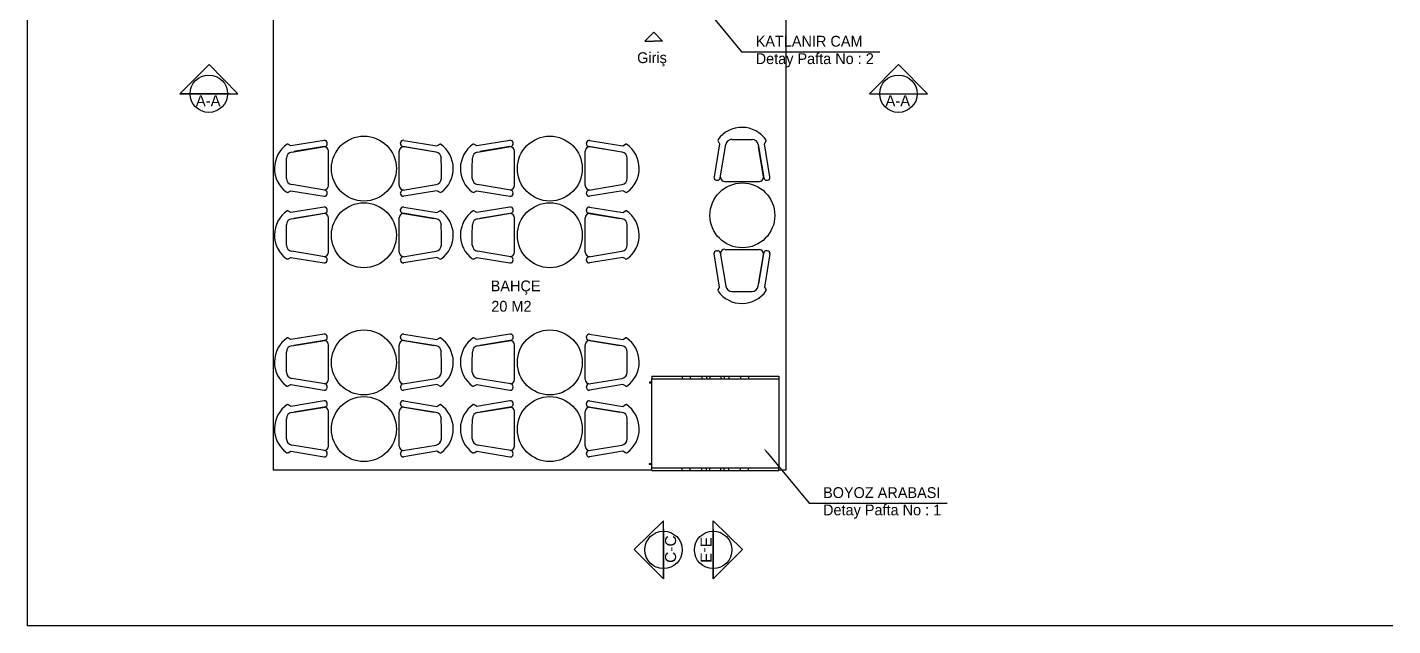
# Model space of a CAD drawing. Header units: millimetres. Extents: x 1580 to 2842, y 76 to 1709.
# Drawn here: x 1580 to 2842, y 76 to 628 of the extents above; entities that cross this region are included whole.
import ezdxf

# ---------------------------------------------------------------- set-up
doc = ezdxf.new("R2010")
doc.units = ezdxf.units.MM
doc.header["$LTSCALE"] = 20
doc.header["$MEASUREMENT"] = 0
doc.layers.add('2D$Annotation$Sheet', color=143, linetype='Continuous')

msp = doc.modelspace()

# ---------------------------------------------------------------- linework, layer by layer
at = {"layer": '2D$Annotation$Sheet', "color": 0}
for p, q in [((1580, 75.5), (1580, 1709.5)), ((1807.3, 653.1), (1807.3, 219.1)), ((2281.3, 647.1), (2281.3, 219.1)), ((2159.1, 624), (2150.8, 615.7)), ((2159.1, 624), (2167.4, 615.7)), ((2150.8, 615.7), (2159.1, 615.7)), ((2167.4, 615.7), (2159.1, 615.7)), ((1748, 594.1), (1721, 567.1)), ((1774.7, 567.1), (1748, 594.1)), ((2385.6, 594.1), (2358.6, 567.1)), ((2412.3, 567.1), (2385.6, 594.1)), ((1767, 567.1), (1721, 567.1)), ((1721, 567.1), (1774.7, 567.1)), ((2358.6, 567.1), (2412.3, 567.1)), ((1823.6, 519, 0), (1821, 520.5, 0)), ((1854.3, 524, 0), (1823.6, 519, 0)), ((1824.4, 513.2, 0), (1855.2, 518.3, 0)), ((1854.3, 518.2, 0), (1826.5, 513.6, 0)), ((1857.3, 521, 0), (1857.2, 521.8, 0)), ((1925, 521, 0), (1925.1, 521.8, 0)), ((1957.9, 513.2, 0), (1927.1, 518.3, 0)), ((1928, 524, 0), (1958.7, 519, 0)), ((1928, 518.2, 0), (1955.8, 513.6, 0)), ((1958.7, 519, 0), (1961.3, 520.5, 0)), ((1995.5, 519, 0), (1992.9, 520.5, 0)), ((2026.2, 524, 0), (1995.5, 519, 0)), ((1996.3, 513.2, 0), (2027.1, 518.3, 0)), ((2026.2, 518.2, 0), (1998.4, 513.6, 0)), ((2029.2, 521, 0), (2029.1, 521.8, 0)), ((2096.9, 521, 0), (2097, 521.8, 0)), ((2129.8, 513.2, 0), (2099, 518.3, 0)), ((2099.9, 524, 0), (2130.6, 519, 0)), ((2099.9, 518.2, 0), (2127.7, 513.6, 0)), ((2130.6, 519, 0), (2133.2, 520.5, 0)), ((2220, 520.9, 0), (2214.9, 490.2, 0)), ((2218.7, 523.2, 0), (2220, 520.9, 0)), ((2220.6, 489.3, 0), (2225.8, 520.1, 0)), ((2231.5, 524.9, 0), (2240.8, 524.9, 0)), ((2240.8, 524.9, 0), (2250.1, 524.9, 0)), ((2255.8, 520.1, 0), (2260.9, 489.3, 0)), ((2260.7, 490.2, 0), (2256.1, 518, 0)), ((2261.5, 520.9, 0), (2263.1, 523.5, 0)), ((2266.6, 490.2, 0), (2261.5, 520.9, 0)), ((1819.6, 498.2, 0), (1819.6, 507.5, 0)), ((1858.5, 482.3, 0), (1858.5, 514, 0)), ((1923.8, 482.3, 0), (1923.8, 514, 0)), ((1962.8, 498.2, 0), (1962.7, 507.5, 0)), ((1991.4, 498.2, 0), (1991.5, 507.5, 0)), ((2030.4, 482.3, 0), (2030.4, 514, 0)), ((2095.7, 482.3, 0), (2095.7, 514, 0)), ((2134.7, 498.2, 0), (2134.6, 507.5, 0)), ((1819.5, 488.9, 0), (1819.6, 498.2, 0)), ((1962.8, 488.9, 0), (1962.8, 498.2, 0)), ((1991.4, 488.9, 0), (1991.4, 498.2, 0)), ((2134.7, 488.9, 0), (2134.7, 498.2, 0)), ((1855.2, 478.1, 0), (1824.4, 483.2, 0)), ((1927.2, 478.1, 0), (1957.9, 483.2, 0)), ((2027.1, 478.1, 0), (1996.3, 483.2, 0)), ((2099.1, 478.1, 0), (2129.8, 483.2, 0)), ((2217.1, 487.3, 0), (2218, 487.3, 0)), ((2224.8, 486, 0), (2256.6, 486, 0)), ((2263.5, 487.2, 0), (2264.3, 487.3, 0)), ((1821.3, 476.1, 0), (1823.6, 477.5, 0)), ((1823.6, 477.5, 0), (1854.3, 472.3, 0)), ((1857.1, 474.6, 0), (1857.2, 475.4, 0)), ((1925.2, 474.6, 0), (1925.1, 475.4, 0)), ((1958.7, 477.5, 0), (1928, 472.3, 0)), ((1961, 476.1, 0), (1958.7, 477.5, 0)), ((1993.2, 476.1, 0), (1995.5, 477.5, 0)), ((1995.5, 477.5, 0), (2026.2, 472.3, 0)), ((2029, 474.6, 0), (2029.1, 475.4, 0)), ((2097.1, 474.6, 0), (2097, 475.4, 0)), ((2130.6, 477.5, 0), (2099.9, 472.3, 0)), ((2132.9, 476.1, 0), (2130.6, 477.5, 0)), ((1823.6, 457.3, 0), (1821, 458.9, 0)), ((1854.3, 462.4, 0), (1823.6, 457.3, 0)), ((1824.4, 451.6, 0), (1855.2, 456.7, 0)), ((1854.3, 456.5, 0), (1826.5, 451.9, 0)), ((1857.3, 459.3, 0), (1857.2, 460.2, 0)), ((1925, 459.3, 0), (1925.1, 460.2, 0)), ((1957.9, 451.6, 0), (1927.1, 456.7, 0)), ((1928, 462.4, 0), (1958.7, 457.3, 0)), ((1928, 456.5, 0), (1955.8, 451.9, 0)), ((1958.7, 457.3, 0), (1961.3, 458.9, 0)), ((1995.5, 457.3, 0), (1992.9, 458.9, 0)), ((2026.2, 462.4, 0), (1995.5, 457.3, 0)), ((1996.3, 451.6, 0), (2027.1, 456.7, 0)), ((2026.2, 456.5, 0), (1998.4, 451.9, 0)), ((2029.2, 459.3, 0), (2029.1, 460.2, 0)), ((2096.9, 459.3, 0), (2097, 460.2, 0)), ((2129.8, 451.6, 0), (2099, 456.7, 0)), ((2099.9, 462.4, 0), (2130.6, 457.3, 0)), ((2099.9, 456.5, 0), (2127.7, 451.9, 0)), ((2130.6, 457.3, 0), (2133.2, 458.9, 0)), ((1819.6, 436.6, 0), (1819.6, 445.9, 0)), ((1858.5, 420.6, 0), (1858.5, 452.4, 0)), ((1923.8, 420.6, 0), (1923.8, 452.4, 0)), ((1962.8, 436.6, 0), (1962.7, 445.9, 0)), ((1991.4, 436.6, 0), (1991.5, 445.9, 0)), ((2030.4, 420.6, 0), (2030.4, 452.4, 0)), ((2095.7, 420.6, 0), (2095.7, 452.4, 0)), ((2134.7, 436.6, 0), (2134.6, 445.9, 0)), ((1819.5, 427.3, 0), (1819.6, 436.6, 0)), ((1962.8, 427.3, 0), (1962.8, 436.6, 0)), ((1991.4, 427.3, 0), (1991.4, 436.6, 0)), ((2134.7, 427.3, 0), (2134.7, 436.6, 0)), ((1855.2, 416.4, 0), (1824.4, 421.6, 0)), ((1927.2, 416.4, 0), (1957.9, 421.6, 0)), ((2027.1, 416.4, 0), (1996.3, 421.6, 0)), ((2099.1, 416.4, 0), (2129.8, 421.6, 0)), ((2220, 388.4, 0), (2214.9, 419.1, 0)), ((2217.1, 422, 0), (2218, 422, 0)), ((2220.6, 420, 0), (2225.8, 389.2, 0)), ((2224.8, 423.3, 0), (2256.6, 423.3, 0)), ((2255.8, 389.2, 0), (2260.9, 420, 0)), ((2260.7, 419.2, 0), (2256.1, 391.3, 0)), ((2266.6, 419.1, 0), (2261.5, 388.4, 0)), ((2263.5, 422.1, 0), (2264.3, 422, 0)), ((1821.3, 414.5, 0), (1823.6, 415.9, 0)), ((1823.6, 415.9, 0), (1854.3, 410.7, 0)), ((1857.1, 412.9, 0), (1857.2, 413.8, 0)), ((1925.2, 412.9, 0), (1925.1, 413.8, 0)), ((1958.7, 415.9, 0), (1928, 410.7, 0)), ((1961, 414.5, 0), (1958.7, 415.9, 0)), ((1993.2, 414.5, 0), (1995.5, 415.9, 0)), ((1995.5, 415.9, 0), (2026.2, 410.7, 0)), ((2029, 412.9, 0), (2029.1, 413.8, 0)), ((2097.1, 412.9, 0), (2097, 413.8, 0)), ((2130.6, 415.9, 0), (2099.9, 410.7, 0)), ((2132.9, 414.5, 0), (2130.6, 415.9, 0)), ((2218.7, 386.1, 0), (2220, 388.4, 0)), ((2231.5, 384.4, 0), (2240.8, 384.4, 0)), ((2240.8, 384.4, 0), (2250.1, 384.4, 0)), ((2261.5, 388.4, 0), (2263.1, 385.9, 0)), ((1823.6, 339.9, 0), (1821, 341.4, 0)), ((1854.3, 345, 0), (1823.6, 339.9, 0)), ((1857.3, 341.9, 0), (1857.2, 342.7, 0)), ((1925, 341.9, 0), (1925.1, 342.7, 0)), ((1928, 345, 0), (1958.7, 339.9, 0)), ((1958.7, 339.9, 0), (1961.3, 341.4, 0)), ((1995.5, 339.9, 0), (1992.9, 341.4, 0)), ((2026.2, 345, 0), (1995.5, 339.9, 0)), ((2029.2, 341.9, 0), (2029.1, 342.7, 0)), ((2096.9, 341.9, 0), (2097, 342.7, 0)), ((2099.9, 345, 0), (2130.6, 339.9, 0)), ((2130.6, 339.9, 0), (2133.2, 341.4, 0)), ((1819.6, 319.1, 0), (1819.6, 328.4, 0)), ((1824.4, 334.1, 0), (1855.2, 339.2, 0)), ((1854.3, 339.1, 0), (1826.5, 334.5, 0)), ((1858.5, 303.2, 0), (1858.5, 335, 0)), ((1923.8, 303.2, 0), (1923.8, 335, 0)), ((1957.9, 334.1, 0), (1927.1, 339.2, 0)), ((1928, 339.1, 0), (1955.8, 334.5, 0)), ((1962.8, 319.1, 0), (1962.7, 328.4, 0)), ((1991.4, 319.1, 0), (1991.5, 328.4, 0)), ((1996.3, 334.1, 0), (2027.1, 339.2, 0)), ((2026.2, 339.1, 0), (1998.4, 334.5, 0)), ((2030.4, 303.2, 0), (2030.4, 335, 0)), ((2095.7, 303.2, 0), (2095.7, 335, 0)), ((2129.8, 334.1, 0), (2099, 339.2, 0)), ((2099.9, 339.1, 0), (2127.7, 334.5, 0)), ((2134.7, 319.1, 0), (2134.6, 328.4, 0)), ((1819.5, 309.9, 0), (1819.6, 319.1, 0)), ((1962.8, 309.9, 0), (1962.8, 319.1, 0)), ((1991.4, 309.9, 0), (1991.4, 319.1, 0)), ((2134.7, 309.9, 0), (2134.7, 319.1, 0)), ((1855.2, 299, 0), (1824.4, 304.1, 0)), ((1927.2, 299, 0), (1957.9, 304.1, 0)), ((2027.1, 299, 0), (1996.3, 304.1, 0)), ((2099.1, 299, 0), (2129.8, 304.1, 0)), ((2157.5, 306.2), (2157.5, 303.7)), ((2157.5, 306.2), (2185.5, 306.2)), ((2157.5, 303.7), (2185.5, 303.7)), ((2157.5, 221.3), (2157.5, 303.7)), ((2185.4, 306.2), (2185.4, 303.7)), ((2185.5, 306.2), (2192.8, 306.2)), ((2185.5, 303.7), (2192.8, 303.7)), ((2192.8, 306.2), (2192.8, 303.7)), ((2192.8, 306.2), (2192.9, 306.2)), ((2192.8, 306.2), (2192.8, 305.7)), ((2192.8, 303.7), (2192.9, 303.7)), ((2192.9, 306.2), (2203.7, 306.2)), ((2192.9, 303.7), (2203.7, 303.7)), ((2203.7, 306.2), (2207.9, 306.2)), ((2203.7, 306.2), (2203.7, 303.7)), ((2203.7, 303.7), (2207.9, 303.7)), ((2207.9, 306.2), (2207.9, 303.7)), ((2207.9, 306.2), (2211.1, 306.2)), ((2207.9, 303.7), (2211.1, 303.7)), ((2211.1, 306.2), (2211.1, 303.7)), ((2211.1, 306.2), (2221.2, 306.2)), ((2211.1, 303.7), (2221.2, 303.7)), ((2221.2, 306.2), (2221.2, 303.7)), ((2221.2, 306.2), (2224.4, 306.2)), ((2221.2, 303.7), (2224.4, 303.7)), ((2224.4, 306.2), (2224.4, 303.7)), ((2224.4, 306.2), (2228.6, 306.2)), ((2224.4, 303.7), (2228.6, 303.7)), ((2228.6, 306.2), (2228.6, 303.7)), ((2228.6, 306.2), (2239.4, 306.2)), ((2228.6, 303.7), (2239.4, 303.7)), ((2239.4, 306.2), (2239.4, 303.7)), ((2239.4, 306.2), (2246.8, 306.2)), ((2239.4, 303.7), (2246.8, 303.7)), ((2246.8, 306.2), (2274.8, 306.2)), ((2246.8, 306.2), (2246.8, 303.7)), ((2246.8, 303.7), (2274.8, 303.7)), ((2274.8, 306.2), (2274.8, 303.7)), ((2274.8, 303.7), (2274.8, 221.3)), ((1821.3, 297.1, 0), (1823.6, 298.4, 0)), ((1823.6, 298.4, 0), (1854.3, 293.3, 0)), ((1857.1, 295.5, 0), (1857.2, 296.3, 0)), ((1925.2, 295.5, 0), (1925.1, 296.3, 0)), ((1958.7, 298.4, 0), (1928, 293.3, 0)), ((1961, 297.1, 0), (1958.7, 298.4, 0)), ((1993.2, 297.1, 0), (1995.5, 298.4, 0)), ((1995.5, 298.4, 0), (2026.2, 293.3, 0)), ((2029, 295.5, 0), (2029.1, 296.3, 0)), ((2097.1, 295.5, 0), (2097, 296.3, 0)), ((2130.6, 298.4, 0), (2099.9, 293.3, 0)), ((2132.9, 297.1, 0), (2130.6, 298.4, 0)), ((2157.5, 300.5), (2155.1, 300.5)), ((2155.1, 300.5), (2155.1, 299.5)), ((2157.5, 299.5), (2155.1, 299.5)), ((1823.6, 278.2, 0), (1821, 279.8, 0)), ((1854.3, 283.3, 0), (1823.6, 278.2, 0)), ((1857.3, 280.3, 0), (1857.2, 281.1, 0)), ((1925, 280.3, 0), (1925.1, 281.1, 0)), ((1928, 283.3, 0), (1958.7, 278.2, 0)), ((1958.7, 278.2, 0), (1961.3, 279.8, 0)), ((1995.5, 278.2, 0), (1992.9, 279.8, 0)), ((2026.2, 283.3, 0), (1995.5, 278.2, 0)), ((2029.2, 280.3, 0), (2029.1, 281.1, 0)), ((2096.9, 280.3, 0), (2097, 281.1, 0)), ((2099.9, 283.3, 0), (2130.6, 278.2, 0)), ((2130.6, 278.2, 0), (2133.2, 279.8, 0)), ((1819.6, 257.5, 0), (1819.6, 266.8, 0)), ((1824.4, 272.5, 0), (1855.2, 277.6, 0)), ((1854.3, 277.5, 0), (1826.5, 272.8, 0)), ((1858.5, 241.6, 0), (1858.5, 273.3, 0)), ((1923.8, 241.6, 0), (1923.8, 273.3, 0)), ((1957.9, 272.5, 0), (1927.1, 277.6, 0)), ((1928, 277.5, 0), (1955.8, 272.8, 0)), ((1962.8, 257.5, 0), (1962.7, 266.8, 0)), ((1991.4, 257.5, 0), (1991.5, 266.8, 0)), ((1996.3, 272.5, 0), (2027.1, 277.6, 0)), ((2026.2, 277.5, 0), (1998.4, 272.8, 0)), ((2030.4, 241.6, 0), (2030.4, 273.3, 0)), ((2095.7, 241.6, 0), (2095.7, 273.3, 0)), ((2129.8, 272.5, 0), (2099, 277.6, 0)), ((2099.9, 277.5, 0), (2127.7, 272.8, 0)), ((2134.7, 257.5, 0), (2134.6, 266.8, 0)), ((1819.5, 248.2, 0), (1819.6, 257.5, 0)), ((1962.8, 248.2, 0), (1962.8, 257.5, 0)), ((1991.4, 248.2, 0), (1991.4, 257.5, 0)), ((2134.7, 248.2, 0), (2134.7, 257.5, 0)), ((1855.2, 237.3, 0), (1824.4, 242.5, 0)), ((1927.2, 237.3, 0), (1957.9, 242.5, 0)), ((2027.1, 237.3, 0), (1996.3, 242.5, 0)), ((2099.1, 237.3, 0), (2129.8, 242.5, 0)), ((1821.3, 235.4, 0), (1823.6, 236.8, 0)), ((1823.6, 236.8, 0), (1854.3, 231.6, 0)), ((1857.1, 233.9, 0), (1857.2, 234.7, 0)), ((1925.2, 233.9, 0), (1925.1, 234.7, 0)), ((1958.7, 236.8, 0), (1928, 231.6, 0)), ((1961, 235.4, 0), (1958.7, 236.8, 0)), ((1993.2, 235.4, 0), (1995.5, 236.8, 0)), ((1995.5, 236.8, 0), (2026.2, 231.6, 0)), ((2029, 233.9, 0), (2029.1, 234.7, 0)), ((2097.1, 233.9, 0), (2097, 234.7, 0)), ((2130.6, 236.8, 0), (2099.9, 231.6, 0)), ((2132.9, 235.4, 0), (2130.6, 236.8, 0)), ((2157.5, 219.1), (1807.3, 219.1)), ((2155.1, 225.5), (2157.5, 225.5)), ((2155.1, 224.5), (2155.1, 225.5)), ((2157.5, 224.5), (2155.1, 224.5)), ((2157.5, 218.8), (2157.5, 221.3)), ((2157.5, 221.3), (2185.5, 221.3)), ((2157.5, 218.8), (2185.5, 218.8)), ((2185.4, 218.8), (2185.4, 221.3)), ((2185.5, 221.3), (2192.8, 221.3)), ((2185.5, 218.8), (2192.8, 218.8)), ((2192.8, 218.8), (2192.8, 221.3)), ((2192.8, 221.3), (2192.9, 221.3)), ((2192.8, 219.6), (2192.8, 219.3)), ((2192.8, 218.8), (2192.8, 219.3)), ((2192.8, 218.8), (2192.9, 218.8)), ((2192.9, 221.3), (2203.7, 221.3)), ((2192.9, 218.8), (2203.7, 218.8)), ((2203.7, 221.3), (2207.9, 221.3)), ((2203.7, 218.8), (2203.7, 221.3)), ((2203.7, 218.8), (2207.9, 218.8)), ((2207.9, 218.8), (2207.9, 221.3)), ((2207.9, 221.3), (2211.1, 221.3)), ((2207.9, 218.8), (2211.1, 218.8)), ((2211.1, 218.8), (2211.1, 221.3)), ((2211.1, 221.3), (2221.2, 221.3)), ((2211.1, 218.8), (2221.2, 218.8)), ((2221.2, 218.8), (2221.2, 221.3)), ((2221.2, 221.3), (2224.4, 221.3)), ((2221.2, 218.8), (2224.4, 218.8)), ((2224.4, 218.8), (2224.4, 221.3)), ((2224.4, 221.3), (2228.6, 221.3)), ((2224.4, 218.8), (2228.6, 218.8)), ((2228.6, 218.8), (2228.6, 221.3)), ((2228.6, 221.3), (2239.4, 221.3)), ((2228.6, 218.8), (2239.4, 218.8)), ((2239.4, 221.3), (2246.8, 221.3)), ((2239.4, 218.8), (2239.4, 221.3)), ((2239.4, 218.8), (2246.8, 218.8)), ((2246.8, 221.3), (2274.8, 221.3)), ((2246.8, 218.8), (2246.8, 221.3)), ((2246.8, 218.8), (2274.8, 218.8)), ((2274.8, 218.8), (2274.8, 221.3)), ((2281.3, 219.1), (2274.8, 219.1)), ((2168.2, 164.8), (2168.2, 118.8)), ((2214.1, 164.8), (2214.1, 118.8)), ((2842.4, 75.5), (1580, 75.5))]:
    msp.add_line(p, q, dxfattribs=at)
at = {"layer": '2D$Annotation$Sheet', "color": 0, "extrusion": (0, 0, -1)}
for points in [[(-2201.6, 652.8), (-2240.4, 605.8), (-2368.1, 605.8)], [(-2264, 235.7), (-2302.8, 188.7), (-2430.5, 188.7)]]:
    msp.add_lwpolyline(points, dxfattribs=at)
at = {"layer": '2D$Annotation$Sheet', "color": 0}
for points in [[(2141.2, 145.8), (2168.2, 118.8), (2168.2, 172.5)], [(2241.1, 145.8), (2214.1, 118.8), (2214.1, 172.5)]]:
    msp.add_lwpolyline(points, close=True, dxfattribs=at)
for centre, radius in [((1747.8, 567.1), 17.3), ((2385.4, 567.1), 17.3), ((1891.2, 497.9), 30), ((2063.1, 497.9), 30), ((2241.1, 454.7), 30), ((1891.2, 436.3), 30), ((2063.1, 436.3), 30), ((1891.2, 318.8), 30), ((2063.1, 318.8), 30), ((1891.2, 257.2), 30), ((2063.1, 257.2), 30), ((2168.2, 145.6), 17.3), ((2214.1, 145.6), 17.3)]:
    msp.add_circle(centre, radius, dxfattribs=at)
for centre, radius, start, end in [((2240.7, 508.8, 0), 27.2, 34.3839, 144.2685), ((1835.7, 498.1, 0), 27.2, 124.3839, 234.2685), ((1820.5, 519.6, 0), 0.993, 59.1669, 111.668), ((1854.7, 521.6, 0), 2.48, 4.7055, 99.4016), ((1854.3, 514, 0), 4.14, 0.0738, 89.9408), ((1854.8, 520.8, 0), 2.48, 279.4016, 4.7055), ((1928, 514, 0), 4.14, 90.0592, 179.9262), ((1927.5, 520.8, 0), 2.48, 175.2945, 260.5984), ((1927.6, 521.6, 0), 2.48, 80.5984, 175.2945), ((1961.8, 519.6, 0), 0.993, 68.332, 120.8331), ((1946.6, 498.1, 0), 27.2, 305.7315, 55.6161), ((2007.6, 498.1, 0), 27.2, 124.3839, 234.2685), ((1992.4, 519.6, 0), 0.993, 59.1669, 111.668), ((2026.6, 521.6, 0), 2.48, 4.7055, 99.4016), ((2026.2, 514, 0), 4.14, 0.0738, 89.9408), ((2026.7, 520.8, 0), 2.48, 279.4016, 4.7055), ((2099.9, 514, 0), 4.14, 90.0592, 179.9262), ((2099.4, 520.8, 0), 2.48, 175.2945, 260.5984), ((2099.5, 521.6, 0), 2.48, 80.5984, 175.2945), ((2133.7, 519.6, 0), 0.993, 68.332, 120.8331), ((2118.5, 498.1, 0), 27.2, 305.7315, 55.6161), ((2220.1, 524, 0), 1.65, 156.7065, 210.6327), ((2231.5, 519.2, 0), 5.79, 89.9408, 170.48), ((2250.1, 519.1, 0), 5.79, 9.4016, 89.9408), ((2262.2, 524, 0), 0.993, 329.1669, 21.668), ((1825.4, 507.5, 0), 5.79, 99.4016, 179.9408), ((1957, 507.5, 0), 5.79, 0.0592, 80.5984), ((1997.3, 507.5, 0), 5.79, 99.4016, 179.9408), ((2128.9, 507.5, 0), 5.79, 0.0592, 80.5984), ((1825.3, 488.9, 0), 5.79, 179.9408, 260.48), ((1854.4, 482.2, 0), 4.06, 271.4055, 0.509), ((1927.9, 482.2, 0), 4.06, 179.491, 268.5945), ((1957, 488.9, 0), 5.79, 279.52, 0.0592), ((1997.2, 488.9, 0), 5.79, 179.9408, 260.48), ((2026.3, 482.2, 0), 4.06, 271.4055, 0.509), ((2099.8, 482.2, 0), 4.06, 179.491, 268.5945), ((2128.9, 488.9, 0), 5.79, 279.52, 0.0592), ((2217.3, 489.8, 0), 2.48, 170.48, 265.1761), ((2218.2, 489.7, 0), 2.48, 265.1761, 350.48), ((2224.8, 490, 0), 4.06, 181.4055, 270.509), ((2256.6, 490.2, 0), 4.14, 270.0738, 359.9408), ((2263.3, 489.7, 0), 2.48, 189.4016, 274.7055), ((2264.1, 489.8, 0), 2.48, 274.7055, 9.4016), ((1820.5, 477.6, 0), 1.65, 246.7065, 300.6327), ((1854.7, 474.8, 0), 2.48, 260.48, 355.1761), ((1854.7, 475.6, 0), 2.48, 355.1761, 80.48), ((1927.6, 475.6, 0), 2.48, 99.52, 184.8239), ((1927.6, 474.8, 0), 2.48, 184.8239, 279.52), ((1961.8, 477.6, 0), 1.65, 239.3673, 293.2935), ((1992.4, 477.6, 0), 1.65, 246.7065, 300.6327), ((2026.6, 474.8, 0), 2.48, 260.48, 355.1761), ((2026.6, 475.6, 0), 2.48, 355.1761, 80.48), ((2099.5, 475.6, 0), 2.48, 99.52, 184.8239), ((2099.5, 474.8, 0), 2.48, 184.8239, 279.52), ((2133.7, 477.6, 0), 1.65, 239.3673, 293.2935), ((1835.7, 436.5, 0), 27.2, 124.3839, 234.2685), ((1820.5, 458, 0), 0.993, 59.1669, 111.668), ((1854.7, 460, 0), 2.48, 4.7055, 99.4016), ((1854.3, 452.4, 0), 4.14, 0.0738, 89.9408), ((1854.8, 459.1, 0), 2.48, 279.4016, 4.7055), ((1928, 452.4, 0), 4.14, 90.0592, 179.9262), ((1927.5, 459.1, 0), 2.48, 175.2945, 260.5984), ((1927.6, 460, 0), 2.48, 80.5984, 175.2945), ((1961.8, 458, 0), 0.993, 68.332, 120.8331), ((1946.6, 436.5, 0), 27.2, 305.7315, 55.6161), ((2007.6, 436.5, 0), 27.2, 124.3839, 234.2685), ((1992.4, 458, 0), 0.993, 59.1669, 111.668), ((2026.6, 460, 0), 2.48, 4.7055, 99.4016), ((2026.2, 452.4, 0), 4.14, 0.0738, 89.9408), ((2026.7, 459.1, 0), 2.48, 279.4016, 4.7055), ((2099.9, 452.4, 0), 4.14, 90.0592, 179.9262), ((2099.4, 459.1, 0), 2.48, 175.2945, 260.5984), ((2099.5, 460, 0), 2.48, 80.5984, 175.2945), ((2133.7, 458, 0), 0.993, 68.332, 120.8331), ((2118.5, 436.5, 0), 27.2, 305.7315, 55.6161), ((1825.4, 445.9, 0), 5.79, 99.4016, 179.9408), ((1957, 445.9, 0), 5.79, 0.0592, 80.5984), ((1997.3, 445.9, 0), 5.79, 99.4016, 179.9408), ((2128.9, 445.9, 0), 5.79, 0.0592, 80.5984), ((1825.3, 427.3, 0), 5.79, 179.9408, 260.48), ((1854.4, 420.6, 0), 4.06, 271.4055, 0.509), ((1927.9, 420.6, 0), 4.06, 179.491, 268.5945), ((1957, 427.3, 0), 5.79, 279.52, 0.0592), ((1997.2, 427.3, 0), 5.79, 179.9408, 260.48), ((2026.3, 420.6, 0), 4.06, 271.4055, 0.509), ((2099.8, 420.6, 0), 4.06, 179.491, 268.5945), ((2128.9, 427.3, 0), 5.79, 279.52, 0.0592), ((2217.3, 419.5, 0), 2.48, 94.8239, 189.52), ((2218.2, 419.6, 0), 2.48, 9.52, 94.8239), ((2224.8, 419.3, 0), 4.06, 89.491, 178.5945), ((2256.6, 419.1, 0), 4.14, 0.0592, 89.9262), ((2263.3, 419.6, 0), 2.48, 85.2945, 170.5984), ((2264.1, 419.5, 0), 2.48, 350.5984, 85.2945), ((1820.5, 415.9, 0), 1.65, 246.7065, 300.6327), ((1854.7, 413.2, 0), 2.48, 260.48, 355.1761), ((1854.7, 414, 0), 2.48, 355.1761, 80.48), ((1927.6, 414, 0), 2.48, 99.52, 184.8239), ((1927.6, 413.2, 0), 2.48, 184.8239, 279.52), ((1961.8, 415.9, 0), 1.65, 239.3673, 293.2935), ((1992.4, 415.9, 0), 1.65, 246.7065, 300.6327), ((2026.6, 413.2, 0), 2.48, 260.48, 355.1761), ((2026.6, 414, 0), 2.48, 355.1761, 80.48), ((2099.5, 414, 0), 2.48, 99.52, 184.8239), ((2099.5, 413.2, 0), 2.48, 184.8239, 279.52), ((2133.7, 415.9, 0), 1.65, 239.3673, 293.2935), ((2220.1, 385.3, 0), 1.65, 149.3673, 203.2935), ((2240.7, 400.5, 0), 27.2, 215.7315, 325.6161), ((2231.5, 390.2, 0), 5.79, 189.52, 270.0592), ((2250.1, 390.2, 0), 5.79, 270.0592, 350.5984), ((2262.2, 385.3, 0), 0.993, 338.332, 30.8331), ((1835.7, 319.1, 0), 27.2, 124.3839, 234.2685), ((1820.5, 340.6, 0), 0.993, 59.1669, 111.668), ((1854.7, 342.5, 0), 2.48, 4.7055, 99.4016), ((1854.8, 341.7, 0), 2.48, 279.4016, 4.7055), ((1927.5, 341.7, 0), 2.48, 175.2945, 260.5984), ((1927.6, 342.5, 0), 2.48, 80.5984, 175.2945), ((1961.8, 340.6, 0), 0.993, 68.332, 120.8331), ((1946.6, 319.1, 0), 27.2, 305.7315, 55.6161), ((2007.6, 319.1, 0), 27.2, 124.3839, 234.2685), ((1992.4, 340.6, 0), 0.993, 59.1669, 111.668), ((2026.6, 342.5, 0), 2.48, 4.7055, 99.4016), ((2026.7, 341.7, 0), 2.48, 279.4016, 4.7055), ((2099.4, 341.7, 0), 2.48, 175.2945, 260.5984), ((2099.5, 342.5, 0), 2.48, 80.5984, 175.2945), ((2133.7, 340.6, 0), 0.993, 68.332, 120.8331), ((2118.5, 319.1, 0), 27.2, 305.7315, 55.6161), ((1825.4, 328.4, 0), 5.79, 99.4016, 179.9408), ((1854.3, 334.9, 0), 4.14, 0.0738, 89.9408), ((1928, 334.9, 0), 4.14, 90.0592, 179.9262), ((1957, 328.4, 0), 5.79, 0.0592, 80.5984), ((1997.3, 328.4, 0), 5.79, 99.4016, 179.9408), ((2026.2, 334.9, 0), 4.14, 0.0738, 89.9408), ((2099.9, 334.9, 0), 4.14, 90.0592, 179.9262), ((2128.9, 328.4, 0), 5.79, 0.0592, 80.5984), ((1825.3, 309.8, 0), 5.79, 179.9408, 260.48), ((1854.4, 303.1, 0), 4.06, 271.4055, 0.509), ((1927.9, 303.1, 0), 4.06, 179.491, 268.5945), ((1957, 309.8, 0), 5.79, 279.52, 0.0592), ((1997.2, 309.8, 0), 5.79, 179.9408, 260.48), ((2026.3, 303.1, 0), 4.06, 271.4055, 0.509), ((2099.8, 303.1, 0), 4.06, 179.491, 268.5945), ((2128.9, 309.8, 0), 5.79, 279.52, 0.0592), ((1820.5, 298.5, 0), 1.65, 246.7065, 300.6327), ((1854.7, 295.7, 0), 2.48, 260.48, 355.1761), ((1854.7, 296.5, 0), 2.48, 355.1761, 80.48), ((1927.6, 296.5, 0), 2.48, 99.52, 184.8239), ((1927.6, 295.7, 0), 2.48, 184.8239, 279.52), ((1961.8, 298.5, 0), 1.65, 239.3673, 293.2935), ((1992.4, 298.5, 0), 1.65, 246.7065, 300.6327), ((2026.6, 295.7, 0), 2.48, 260.48, 355.1761), ((2026.6, 296.5, 0), 2.48, 355.1761, 80.48), ((2099.5, 296.5, 0), 2.48, 99.52, 184.8239), ((2099.5, 295.7, 0), 2.48, 184.8239, 279.52), ((2133.7, 298.5, 0), 1.65, 239.3673, 293.2935), ((1835.7, 257.4, 0), 27.2, 124.3839, 234.2685), ((1820.5, 278.9, 0), 0.993, 59.1669, 111.668), ((1854.7, 280.9, 0), 2.48, 4.7055, 99.4016), ((1854.8, 280.1, 0), 2.48, 279.4016, 4.7055), ((1927.5, 280.1, 0), 2.48, 175.2945, 260.5984), ((1927.6, 280.9, 0), 2.48, 80.5984, 175.2945), ((1961.8, 278.9, 0), 0.993, 68.332, 120.8331), ((1946.6, 257.4, 0), 27.2, 305.7315, 55.6161), ((2007.6, 257.4, 0), 27.2, 124.3839, 234.2685), ((1992.4, 278.9, 0), 0.993, 59.1669, 111.668), ((2026.6, 280.9, 0), 2.48, 4.7055, 99.4016), ((2026.7, 280.1, 0), 2.48, 279.4016, 4.7055), ((2099.4, 280.1, 0), 2.48, 175.2945, 260.5984), ((2099.5, 280.9, 0), 2.48, 80.5984, 175.2945), ((2133.7, 278.9, 0), 0.993, 68.332, 120.8331), ((2118.5, 257.4, 0), 27.2, 305.7315, 55.6161), ((1825.4, 266.8, 0), 5.79, 99.4016, 179.9408), ((1854.3, 273.3, 0), 4.14, 0.0738, 89.9408), ((1928, 273.3, 0), 4.14, 90.0592, 179.9262), ((1957, 266.8, 0), 5.79, 0.0592, 80.5984), ((1997.3, 266.8, 0), 5.79, 99.4016, 179.9408), ((2026.2, 273.3, 0), 4.14, 0.0738, 89.9408), ((2099.9, 273.3, 0), 4.14, 90.0592, 179.9262), ((2128.9, 266.8, 0), 5.79, 0.0592, 80.5984), ((1825.3, 248.2, 0), 5.79, 179.9408, 260.48), ((1854.4, 241.5, 0), 4.06, 271.4055, 0.509), ((1927.9, 241.5, 0), 4.06, 179.491, 268.5945), ((1957, 248.2, 0), 5.79, 279.52, 0.0592), ((1997.2, 248.2, 0), 5.79, 179.9408, 260.48), ((2026.3, 241.5, 0), 4.06, 271.4055, 0.509), ((2099.8, 241.5, 0), 4.06, 179.491, 268.5945), ((2128.9, 248.2, 0), 5.79, 279.52, 0.0592), ((1820.5, 236.9, 0), 1.65, 246.7065, 300.6327), ((1854.7, 234.1, 0), 2.48, 260.48, 355.1761), ((1854.7, 234.9, 0), 2.48, 355.1761, 80.48), ((1927.6, 234.9, 0), 2.48, 99.52, 184.8239), ((1927.6, 234.1, 0), 2.48, 184.8239, 279.52), ((1961.8, 236.9, 0), 1.65, 239.3673, 293.2935), ((1992.4, 236.9, 0), 1.65, 246.7065, 300.6327), ((2026.6, 234.1, 0), 2.48, 260.48, 355.1761), ((2026.6, 234.9, 0), 2.48, 355.1761, 80.48), ((2099.5, 234.9, 0), 2.48, 99.52, 184.8239), ((2099.5, 234.1, 0), 2.48, 184.8239, 279.52), ((2133.7, 236.9, 0), 1.65, 239.3673, 293.2935)]:
    msp.add_arc(centre, radius, start, end, dxfattribs=at)
at = {"layer": '2D$Annotation$Sheet', "color": 0, "extrusion": (0, 0, -1)}
msp.add_solid([(-2264.6, 236.2), (-2260.9, 239.5), (-2263.3, 235.2)], dxfattribs=at)

# ---------------------------------------------------------------- texts
at = {"layer": '2D$Annotation$Sheet', "color": 0}
for s, height, p in [('KATLANIR CAM', 10, (2253.4, 610.6)), ('Giriş', 10, (2143.8, 595.4)), ('Detay Pafta No : 2', 10, (2253.4, 594.5)), ('A-A', 10.23, (1735.8, 555.5)), ('A-A', 10.23, (2373.4, 555.5)), ('BAHÇE', 10, (2008.4, 384.5)), ('20 M2', 10, (2009, 365.7)), ('BOYOZ ARABASI', 10, (2315.7, 193.5)), ('Detay Pafta No : 1', 10, (2315.7, 177.5))]:
    msp.add_text(s, height=height, dxfattribs=at).set_placement(p)
at = {"layer": '2D$Annotation$Sheet', "color": 0, "insert": (2169.6, 133.6), "char_height": 10.231, "width": 34.268, "attachment_point": 1, "rotation": 90, "line_spacing_factor": 0.963855}
msp.add_mtext('\\fArial;C-C', dxfattribs=at)
at = {"layer": '2D$Annotation$Sheet', "color": 0, "extrusion": (0, 0, -1), "insert": (2212.7, 133.6), "char_height": 10.231, "width": 31.987, "attachment_point": 1, "text_direction": (0, 1, 0), "line_spacing_factor": 0.963855}
msp.add_mtext('\\fArial;E-E', dxfattribs=at)

doc.saveas('drawing.dxf')
